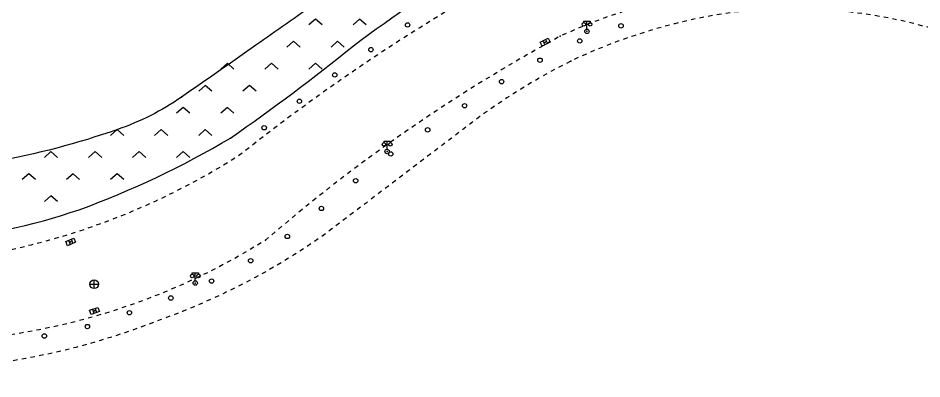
# Model space of a CAD drawing. Extents: x 1060 to 1934, y 610 to 1562.
# Drawn here: x 1162.7 to 1265.2, y 609.9 to 650.7 of the extents above; entities that cross this region are included whole.
import ezdxf

# ---------------------------------------------------------------- set-up
doc = ezdxf.new("R2010")
doc.units = 0
doc.header["$LTSCALE"] = 0.5
doc.header["$PDSIZE"] = 0.2
doc.linetypes.add('X6', pattern=[2, 1, -1])
doc.layers.get('0').update_dxf_attribs({"linetype": 'CONTINUOUS'})
for name, color, linetype in [('DLDW', 11, 'CONTINUOUS'), ('DLSS', 4, 'CONTINUOUS'), ('GXYZ', 2, 'CONTINUOUS'), ('ZBTZ', 3, 'CONTINUOUS'), ('ZDH', 1, 'CONTINUOUS')]:
    doc.layers.add(name, color=color, linetype=linetype)

# ---------------------------------------------------------------- blocks, each defined once
blk = doc.blocks.new('gc211')
for p, q in [((0, 0), (-1.5, -1.32)), ((1.5, -1.32), (0, 0))]:
    blk.add_line(p, q)
blk = doc.blocks.new('gc043')
for p, q in [((-1, 0), (1, 0)), ((0, -1), (0, 1))]:
    blk.add_line(p, q)
blk.add_circle((0, 0), 1)
blk = doc.blocks.new('gc041')
for p, q in [((-1, 0.5), (1, 0.5)), ((-1, -0.5), (-1, 0.5)), ((-0.33, 0.5), (-0.33, -0.5)), ((0.33, 0.5), (0.33, -0.5)), ((1, 0.5), (1, -0.5)), ((1, -0.5), (-1, -0.5))]:
    blk.add_line(p, q)
blk = doc.blocks.new('gc170')
at = {"linetype": 'Continuous'}
blk.add_circle((0, 0), 0.5, dxfattribs=at)
blk = doc.blocks.new('gc097')
for p, q in [((-0.7, 2), (-0.7, 2.3)), ((-0.7, 2.3), (0.7, 2.3)), ((0, 0.5), (0, 2.3)), ((0.7, 2.3), (0.7, 2))]:
    blk.add_line(p, q)
for centre, radius in [((-0.7, 1.6), 0.4), ((0, 0), 0.5), ((0.73, 1.6), 0.4)]:
    blk.add_circle(centre, radius)

msp = doc.modelspace()

# ---------------------------------------------------------------- linework, layer by layer
at = {"linetype": 'Continuous'}
for p in [(1227.22, 649.25, 10.24), (1204.56, 635.65, 10.24), (1182.81, 620.76, 10.24)]:
    msp.add_point(p, dxfattribs=at)
at = {"layer": 'DLSS', "linetype": 'X6', "flags": 128}
for points in [[(1408.54, 686.43, 0.003219), (1404.52, 685.59, 0.008858), (1403.07, 685.25, 0.003595), (1393.07, 682.66, 0.00648), (1387.56, 681.11, 0.029024), (1377.19, 677.38, 0.035153), (1369.09, 673.23, 0.009575), (1366.21, 671.41, 0.00381), (1359.11, 666.65, 0.02337), (1349.29, 659.28, -0.0205), (1338.14, 650.81, -0.057318), (1326.62, 644.6, -0.062614), (1315.02, 641.58, -0.042178), (1308.34, 641.27, -0.017523), (1292.34, 642.46, -0.001962), (1271.74, 647.78, 0.075148), (1253.92, 651.73, 0.065994), (1239.99, 650.75, 0.05986), (1225.41, 645.89, 0.049769), (1212.85, 637.91, -0.000641), (1197.32, 626.14, -0.066341), (1178.94, 616.63, -0.070545), (1156.39, 611.2, -0.102984), (1130.45, 611.28, -0.081812), (1100.14, 623.08, -0.059306), (1082.01, 636.96, -0.073347), (1070.77, 651.65, -0.089119), (1060.69, 678, -0.07546), (1060.66, 695.96, -0.047147), (1063.44, 708.6, 0.012072), (1068.13, 724.19, 0.012054), (1071.53, 741.81, 0.022876), (1075.57, 764.12)], [(1407.98, 689.59, 0.014204), (1384.45, 683.32, 0.043111), (1370.44, 677.39, 0.034186), (1358.43, 669.91, -0.039245), (1344.84, 660, -0.061802), (1339.83, 655.75, -0.163796), (1315.12, 644.65, -0.078504), (1292.99, 645.4, 0.005671), (1254.47, 654.69, 0.118848), (1224.2, 648.7, 0.053352), (1190.79, 625.62, -0.113603), (1158.79, 614.5, -0.181463), (1100.63, 626.27, -0.137265), (1073.69, 652.67, -0.185452), (1063.69, 696.12, -0.01739), (1070.19, 719.97, 0.006791), (1077.06, 754.37)]]:
    msp.add_lwpolyline(points, format="xyb", dxfattribs=at)
at = {"layer": 'DLSS', "linetype": 'X6', "elevation": 10.38, "flags": 128}
msp.add_lwpolyline([(1406.38, 698.49, 0.040196), (1380.81, 691.1, 0.046114), (1365.75, 684.59, -0.006149), (1355.42, 678.26, 0.026814), (1341, 667.57, -0.049423), (1333.32, 661.36, -0.141239), (1315.58, 653.6, -0.120865), (1286.59, 655.82, 0.047545), (1252.14, 664.1, 0.093214), (1221.23, 657.15, 0.045435), (1187.87, 635.25, -0.108268), (1155.7, 623.41, -0.179875), (1099.3, 637.54, -0.113409), (1076.53, 665.96, -0.121586), (1073.33, 700.08, -0.052532), (1078.19, 718.33, 0.040051), (1084.36, 742.75), (1084.36, 742.75, 0.001981), (1085.85, 753.02, -0.13998)], format="xyb", dxfattribs=at)
at = {"layer": 'ZBTZ', "linetype": 'Continuous', "flags": 128}
for points in [[(1364.11, 697.43, 0.009584), (1356.22, 691.55, 0.001648), (1351.17, 687.6, -0.004221), (1349.18, 686.07, -0.018896), (1344.02, 682.45, 0.035565), (1336.02, 676.72, 0.001859), (1329.69, 671.17, -0.058354), (1325.13, 668.08), (1327.14, 663.84), (1325.48, 663.04), (1323.46, 667.28, -0.061038), (1315.14, 664.54, -0.063843), (1296.58, 662.61, -0.095074), (1278.08, 666.5, 0.088253), (1254.77, 671.26, 0.049634), (1227.35, 668.12, 0.081913), (1211.74, 661.95, 0.0032), (1201.14, 655.5, 0.011583), (1198.27, 653.64), (1196.61, 652.5, 0.004009), (1189.69, 647.69, -0.003286), (1181.26, 641.81, -0.06734), (1174.01, 638.14, -0.03781), (1160.06, 634.46, -0.047934)], [(1153.05, 625.63, 0.062873), (1169.65, 629.06, 0.046046), (1186.81, 637.17, 0.016677), (1200.74, 647.59, -0.036205), (1215.14, 657.07, -0.064732), (1235.6, 664.57, -0.066364), (1256.77, 666.48, -0.038693), (1276.9, 661.89, 0.054741), (1296.31, 657.01, 0.079578), (1315.37, 657.03, 0.035673), (1320.48, 658.47, 0.001442), (1322.46, 659.3, 0.006522), (1322.9, 659.49, 0.005264), (1323.68, 659.86, 0.001546), (1326.34, 661.14, 0.075835), (1337.85, 669.11, -0.05139), (1354.2, 681.63, -0.017103), (1359.54, 684.67, -0.02472)]]:
    msp.add_lwpolyline(points, format="xyb", dxfattribs=at)
at = {"layer": 'ZDH', "linetype": 'Continuous'}
for p in [(1224.2, 648.7, 10.69), (1224.2, 648.7, 10.69), (1222.48, 648.01, 10.69), (1222.48, 648.01, 10.69), (1225.41, 645.89, 10.85), (1225.41, 645.89, 10.85), (1181.26, 641.81, 9.1), (1181.26, 641.81, 9.1), (1186.81, 637.17, 11.08), (1186.81, 637.17, 11.08), (1197.32, 626.14, 11.05), (1197.32, 626.14, 11.05), (1168.68, 625.41, 11.03), (1168.68, 625.41, 11.03), (1190.79, 625.62, 10.9), (1190.79, 625.62, 10.9), (1171.35, 620.62, 11.06), (1171.35, 620.62, 11.06), (1171.38, 617.6, 11.01), (1171.38, 617.6, 11.01)]:
    msp.add_point(p, dxfattribs=at)

# ---------------------------------------------------------------- block references
at = {"layer": 'DLDW', "linetype": 'Continuous', "xscale": 0.5, "yscale": 0.5}
for p in [(1227.22, 649.25, 10.24), (1204.56, 635.65, 10.24), (1182.81, 620.76, 10.24)]:
    msp.add_blockref('gc097', p, dxfattribs=at)
at = {"layer": 'GXYZ', "linetype": 'Continuous', "xscale": 0.5, "yscale": 0.5, "zscale": 0.5}
for p, rotation in [((1222.48, 648.01, 10.69), 26.98881398896605), ((1168.68, 625.41, 11.03), 22.75830944328043), ((1171.38, 617.6, 11.01), 19.53784418051135)]:
    msp.add_blockref('gc041', p, dxfattribs=dict(at, rotation=rotation))
at = {"layer": 'GXYZ', "linetype": 'Continuous', "xscale": 0.5, "yscale": 0.5}
msp.add_blockref('gc043', (1171.35, 620.62), dxfattribs=at)
at = {"layer": 'ZBTZ', "linetype": 'Continuous', "xscale": 0.5, "yscale": 0.5}
for p in [(1196.45, 650.63), (1201.45, 650.63), (1193.95, 648.13), (1198.95, 648.13), (1186.45, 645.63), (1191.45, 645.63), (1196.45, 645.63), (1183.95, 643.13), (1188.95, 643.13), (1181.45, 640.63), (1186.45, 640.63), (1173.95, 638.13), (1178.95, 638.13), (1183.95, 638.13), (1166.45, 635.63), (1171.45, 635.63), (1176.45, 635.63), (1181.45, 635.63), (1163.95, 633.13), (1168.95, 633.13), (1173.95, 633.13), (1166.45, 630.63)]:
    msp.add_blockref('gc211', p, dxfattribs=at)
for p, rotation in [((1206.88, 649.97), 214.5058227788615), ((1231.08, 649.87), 195.0652544733854), ((1226.4, 648.16), 205.8504469223016), ((1202.73, 647.17), 214.0128114850706), ((1221.9, 645.98), 205.8504469223016), ((1198.63, 644.31), 214.8839277177838), ((1217.54, 643.55), 213.0567914747917), ((1194.62, 641.33), 217.2273611446646), ((1213.35, 640.83), 213.0567914747917), ((1190.62, 638.33), 216.6814140004327), ((1209.16, 638.1), 213.0567914747917), ((1204.97, 635.37), 213.0567914747917), ((1201, 632.34), 218.9694337556728), ((1197.11, 629.2), 218.9694337556728), ((1193.25, 626.03), 219.8221903655113), ((1189.09, 623.28), 209.4248937075041), ((1184.66, 620.98), 202.6730107524575), ((1180.04, 619.06), 202.6730107524575), ((1175.34, 617.39), 198.1328076733421), ((1170.58, 615.83), 198.1328076733421), ((1165.7, 614.76), 192.2002343505467)]:
    msp.add_blockref('gc170', p, dxfattribs=dict(at, rotation=rotation))

doc.saveas('drawing.dxf')
